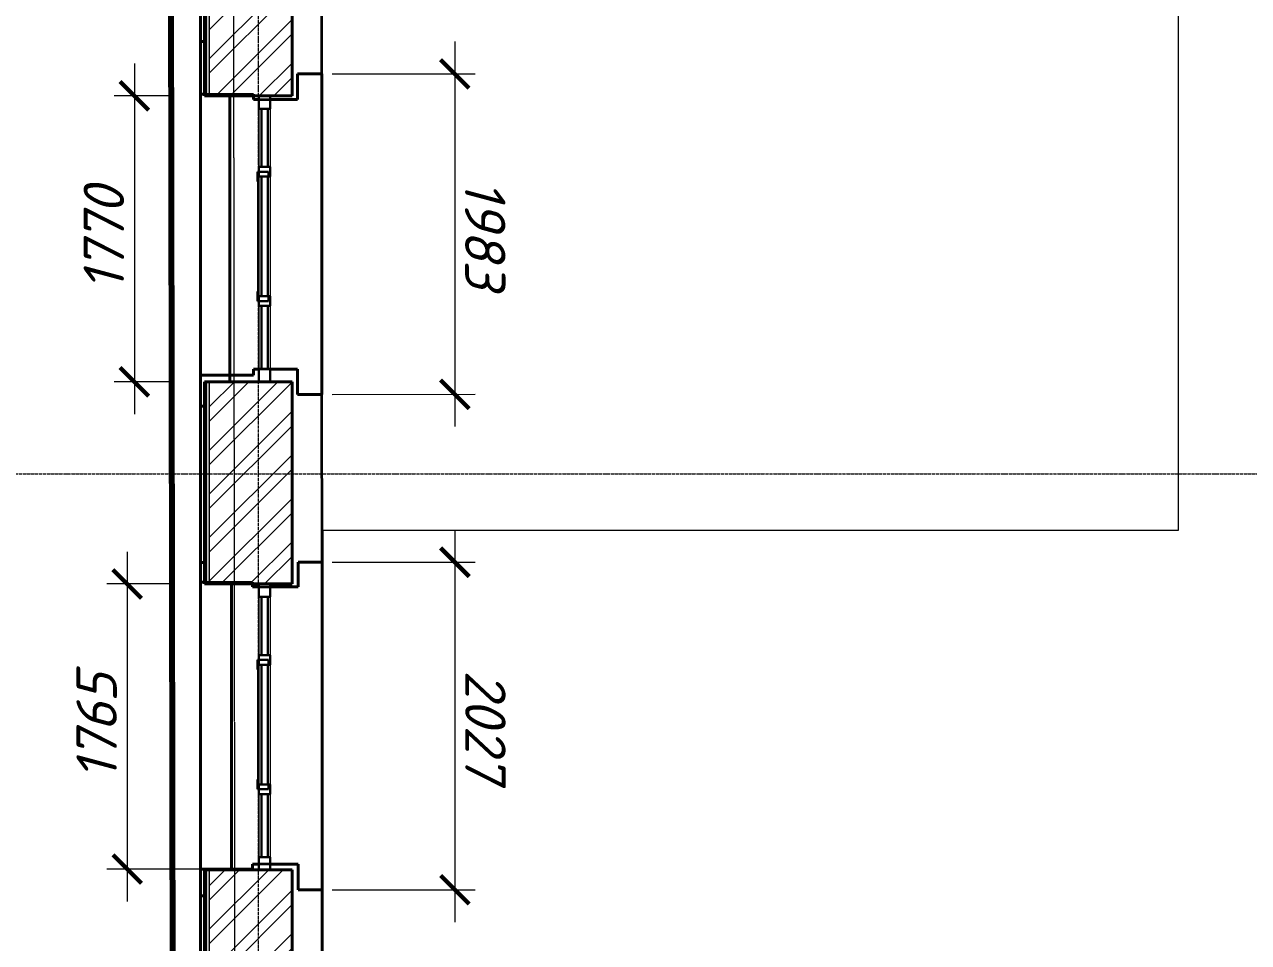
# Model space of a CAD drawing. Header units: millimetres. Extents: x 749182 to 2267578, y 70462 to 311449.
# Drawn here: x 1987882 to 1995453, y 109573 to 115254 of the extents above; entities that cross this region are included whole.
import ezdxf

# ---------------------------------------------------------------- set-up
doc = ezdxf.new("R2010")
doc.units = ezdxf.units.MM
for name, pattern in [('ADSK_Линия сетки', [25, 20, -2.5, 0, -2.5]), ('ADSK_Сверху', [4.5, 3, -1.5]), ('осеваяX2', [4, 2.5, -0.5, 0.5, -0.5])]:
    doc.linetypes.add(name, pattern=pattern)
doc.layers.get('Defpoints').update_dxf_attribs({"color": 255})
for name, color, linetype, lineweight in [('_ Окна', 7, 'Continuous', 30), ('Витраж', 7, 'Continuous', 9), ('Окна', 7, 'Continuous', 18), ('Оси', 165, 'осеваяX2', 13), ('Панели витража', 7, 'Continuous', 9), ('Перекрытие', 7, 'Continuous', 18), ('размеры', 7, 'Continuous', 9), ('Стены', 184, 'Continuous', 40), ('Стены внутренние', 7, 'Continuous', 18), ('Стены наружные', 7, 'Continuous', 18), ('Стены разрез', 7, 'Continuous', 35), ('Стены штриховка', 7, 'Continuous', 18), ('стояки', 7, 'Continuous', 9)]:
    doc.layers.add(name, color=color, linetype=linetype, lineweight=lineweight)
doc.layers.add('планы со стояками отопление_dwg', color=7, linetype='Continuous', lineweight=9, true_color=0x767676)
doc.styles.add('М2', font='isocpeui.ttf')
doc.dimstyles.new('SPDS 1_100', dxfattribs={"dimscale": 100, "dimtxt": 2.5, "dimasz": 1.77, "dimexe": 1.25, "dimexo": 0.625, "dimtad": 1, "dimdec": 0, "dimrnd": 0.001, "dimzin": 9, "dimtxsty": 'М2', "dimblk": 'ARCHTICK', "dimcen": 2.5, "dimdle": 2, "dimclrt": 256, "dimadec": 0, "dimazin": 2, "dimtfac": 0.75, "dimtdec": 0, "dimtmove": 1, "dimatfit": 3, "dimfxl": 0, "dimtolj": 1, "dimlwd": 9, "dimlwe": 9, "dimarcsym": 0})

# ---------------------------------------------------------------- blocks, each defined once
blk = doc.blocks.new('Прямоугольный импост - 70х20_60мм-1441795-01 План 1-го этажа маркировочный')
at = {"layer": 'Витраж', "color": 253, "linetype": 'ADSK_Сверху', "true_color": 0xaaaaaa}
for p, q in [((18660.8, 33151.2), (18590.8, 33151.2)), ((18590.8, 33071.2), (18590.8, 33151.2)), ((18660.8, 33071.2), (18660.8, 33151.2))]:
    blk.add_line(p, q, dxfattribs=at)
blk = doc.blocks.new('Прямоугольный импост - 70х20_60мм-1439130-01 План 1-го этажа маркировочный')
at = {"layer": 'Витраж', "color": 253, "linetype": 'ADSK_Сверху', "true_color": 0xaaaaaa}
for p, q in [((-80, 35), (0, 35)), ((0, 35), (0, -35)), ((0, -35), (-80, -35))]:
    blk.add_line(p, q, dxfattribs=at)
blk = doc.blocks.new('Прямоугольный импост - 70х20_60мм-1439131-01 План 1-го этажа маркировочный')
at = {"layer": 'Витраж', "color": 253, "linetype": 'ADSK_Сверху', "true_color": 0xaaaaaa}
for p, q in [((0, 35), (-80, 35)), ((0, -35), (0, 35)), ((-80, -35), (0, -35))]:
    blk.add_line(p, q, dxfattribs=at)
blk = doc.blocks.new('Витраж-тент со смещением вовне - 60мм 30 сдвиг-1467065-01 План 1-го этажа маркировочный')
at = {"layer": '_ Окна', "color": 253, "linetype": 'ADSK_Сверху', "true_color": 0xaaaaaa}
for p, q in [((-400, 25), (-400, -45)), ((-400, 25), (-370, 25)), ((-400, -45), (-400, 25)), ((400, 25), (370, 25)), ((400, -45), (400, 25)), ((400, -45), (400, 25)), ((-340, -45), (-400, -45)), ((-340, -35), (-340, -45)), ((340, -35), (340, -45)), ((340, -45), (400, -45))]:
    blk.add_line(p, q, dxfattribs=at)
at = {"layer": 'Окна', "color": 253, "linetype": 'ADSK_Сверху', "true_color": 0xaaaaaa}
blk.add_line((-340, -45), (340, -45), dxfattribs=at)
blk = doc.blocks.new('Прямоугольный импост - 70х20_60мм-1240131-01 План 1-го этажа маркировочный')
at = {"layer": 'Витраж', "color": 253, "linetype": 'ADSK_Сверху', "true_color": 0xaaaaaa}
for p, q in [((18590.8, 31381.2), (18590.8, 31461.2)), ((18660.8, 31381.2), (18660.8, 31461.2)), ((18590.8, 31381.2), (18660.8, 31381.2))]:
    blk.add_line(p, q, dxfattribs=at)
blk = doc.blocks.new('Прямоугольный импост - 70х60мм-1426887-01 План 1-го этажа маркировочный')
at = {"layer": 'Витраж', "color": 253, "linetype": 'ADSK_Сверху', "true_color": 0xaaaaaa}
for p, q in [((-6073.8, 27726.3), (-6143.8, 27726.3)), ((-6143.8, 27336.3), (-6143.8, 27726.3)), ((-6073.8, 27336.3), (-6073.8, 27726.3)), ((-6143.8, 27336.3), (-6073.8, 27336.3))]:
    blk.add_line(p, q, dxfattribs=at)
blk = doc.blocks.new('Прямоугольный импост - 70х60мм-1225009-01 План 1-го этажа маркировочный')
at = {"layer": 'Витраж', "color": 253, "linetype": 'ADSK_Сверху', "true_color": 0xaaaaaa}
for p, q in [((-5936, 11391.9), (-6006, 11391.9)), ((-6006, 11031.9), (-6006, 11391.9)), ((-5936, 11031.9), (-5936, 11391.9)), ((-6006, 11031.9), (-5936, 11031.9))]:
    blk.add_line(p, q, dxfattribs=at)
blk = doc.blocks.new('Прямоугольный импост - 70х60мм-1229542-01 План 1-го этажа маркировочный')
at = {"layer": 'Витраж', "color": 253, "linetype": 'ADSK_Сверху', "true_color": 0xaaaaaa}
for p, q in [((3808.5, 35377.6), (3738.5, 35377.6)), ((3738.5, 35377.6), (3738.5, 34637.6)), ((3808.5, 35377.6), (3808.5, 34637.6)), ((3738.5, 34637.6), (3808.5, 34637.6))]:
    blk.add_line(p, q, dxfattribs=at)
blk = doc.blocks.new('Прямоугольный импост - 70х60мм-1439128-01 План 1-го этажа маркировочный')
at = {"layer": 'Витраж', "color": 253, "linetype": 'ADSK_Сверху', "true_color": 0xaaaaaa}
for p, q in [((-30, 35), (30, 35)), ((30, -35), (-30, -35))]:
    blk.add_line(p, q, dxfattribs=at)
blk = doc.blocks.new('Существующие стены 1 эт - Существующие стены 1 эт-653793-01 План 1-го этажа маркировочный')
at = {"layer": 'Стены'}
for p, q in [((30750.3, 39531.6), (30750.4, 40597.6)), ((30750.1, 37274.6), (30750.3, 39531.6)), ((30750.1, 37274.6), (30750.3, 39531.6)), ((30750.3, 39531.6), (30750.1, 37274.6)), ((30750.3, 39531.6), (30775, 39531.6)), ((30775, 39531.6), (30750.3, 39531.6)), ((31501.8, 39331.9), (31351.2, 39331.9)), ((31351.2, 39331.9), (31351.2, 39173.9)), ((31501.8, 39331.9), (31502, 37348.7)), ((30750.3, 39206.6), (30750.1, 37467.6)), ((30775, 39206.6), (30750.3, 39206.6)), ((30932.7, 39196.1), (30932.6, 37426.1)), ((30932.6, 37426.1), (30932.7, 39196.1)), ((31078.7, 39173.9), (31078.7, 39196.1)), ((31112, 39173.9), (31078.7, 39173.9)), ((31351.2, 39173.9), (31182, 39173.9)), ((31078.5, 37467.6), (31078.5, 37504.4)), ((31078.5, 37504.4), (31112, 37504.4)), ((31182, 37504.4), (31351.4, 37504.4)), ((31351.4, 37504.4), (31351.4, 37348.7)), ((30750.1, 37467.6), (30938.5, 37467.6)), ((30938.5, 37467.6), (31078.5, 37467.6)), ((31351.4, 37348.7), (31502, 37348.7)), ((30750, 36307.6), (30750.1, 37274.6)), ((30775, 37274.6), (30750.1, 37274.6)), ((30750.1, 37274.6), (30775, 37274.6)), ((31502.1, 36509.1), (31502.4, 33829.4)), ((30749.8, 34245.6), (30750, 36307.6)), ((30750, 36307.6), (30749.8, 34245.6)), ((30749.8, 34245.6), (30750, 36307.6)), ((30750, 36307.6), (30775, 36307.6)), ((30775, 36307.6), (30750, 36307.6)), ((31502.1, 36309.9), (31354.1, 36309.9)), ((31354.1, 36309.9), (31354.1, 36157.2)), ((31502.1, 36309.9), (31502.3, 34282.7)), ((30750, 36185.6), (30749.8, 34410.6)), ((30775, 36185.6), (30750, 36185.6)), ((30941.8, 36175.1), (30941.6, 34405.1)), ((30941.6, 34405.1), (30941.8, 36175.1)), ((31072.9, 36157.2), (31072.9, 36175.1)), ((31112, 36157.2), (31072.9, 36157.2)), ((31354.1, 36157.2), (31182, 36157.2)), ((30749.8, 34410.6), (30932.8, 34410.6)), ((30932.8, 34410.6), (31072.8, 34410.6)), ((31072.8, 34410.6), (31072.8, 34442.1)), ((31072.8, 34442.1), (31112, 34442.1)), ((31182, 34442.1), (31354.3, 34442.1)), ((31354.3, 34442.1), (31354.3, 34282.7)), ((30749.7, 33271.6), (30749.8, 34245.6)), ((30775, 34245.6), (30749.8, 34245.6)), ((30749.8, 34245.6), (30775, 34245.6)), ((31354.3, 34282.7), (31502.3, 34282.7))]:
    blk.add_line(p, q, dxfattribs=at)
at = {"layer": 'Стены разрез'}
for p, q in [((30750.4, 40485.6), (30750.3, 39206.6)), ((31501.8, 39331.9), (31501.6, 40375.1)), ((31351.2, 39173.9), (31351.2, 39331.9)), ((31351.2, 39331.9), (31501.8, 39331.9)), ((30750.3, 39206.6), (30938.7, 39206.6)), ((30938.7, 39206.6), (31078.7, 39206.6)), ((31078.7, 39206.6), (31078.7, 39173.9)), ((31078.7, 39173.9), (31351.2, 39173.9)), ((31351.4, 37504.4), (31078.5, 37504.4)), ((31078.5, 37504.4), (31078.5, 37467.6)), ((31351.4, 37348.7), (31351.4, 37504.4)), ((30750.1, 37467.6), (30750, 36185.6)), ((30938.5, 37467.6), (30750.1, 37467.6)), ((31078.5, 37467.6), (30938.5, 37467.6)), ((31502, 37348.7), (31351.4, 37348.7)), ((31502.1, 36309.9), (31502, 37348.7)), ((31354.1, 36157.2), (31354.1, 36309.9)), ((31354.1, 36309.9), (31502.1, 36309.9)), ((30750, 36185.6), (30932.9, 36185.6)), ((30932.9, 36185.6), (31072.9, 36185.6)), ((31072.9, 36185.6), (31072.9, 36157.2)), ((31072.9, 36157.2), (31354.1, 36157.2)), ((30749.8, 34410.6), (30749.6, 33112.6)), ((30932.8, 34410.6), (30749.8, 34410.6)), ((31072.8, 34410.6), (30932.8, 34410.6)), ((31354.3, 34442.1), (31072.8, 34442.1)), ((31072.8, 34442.1), (31072.8, 34410.6)), ((31354.3, 34282.7), (31354.3, 34442.1)), ((31502.3, 34282.7), (31354.3, 34282.7)), ((31502.4, 33829.4), (31502.3, 34282.7))]:
    blk.add_line(p, q, dxfattribs=at)
blk = doc.blocks.new('Системная панель - _AR_Стекло_40мм_привязка по центру-V96-01 План 1-го этажа маркировочный')
at = {"layer": 'Панели витража', "lineweight": 30}
for p, q in [((180, 20), (-180, 20)), ((-180, 20), (-180, -20)), ((180, -20), (180, 20)), ((-180, -20), (180, -20))]:
    blk.add_line(p, q, dxfattribs=at)
blk = doc.blocks.new('Прямоугольный импост - 70х20_60мм-V97-01 План 1-го этажа маркировочный')
at = {"layer": 'Витраж', "lineweight": 30}
for p, q in [((-80, 35), (0, 35)), ((-80, -35), (-80, 35)), ((0, 35), (0, -35)), ((0, -35), (-80, -35))]:
    blk.add_line(p, q, dxfattribs=at)
blk = doc.blocks.new('Прямоугольный импост - 70х20_60мм-V98-01 План 1-го этажа маркировочный')
at = {"layer": 'Витраж', "lineweight": 30}
for p, q in [((0, 35), (-80, 35)), ((-80, 35), (-80, -35)), ((0, -35), (0, 35)), ((-80, -35), (0, -35))]:
    blk.add_line(p, q, dxfattribs=at)
blk = doc.blocks.new('Системная панель - _AR_Стекло_40мм_привязка по центру-V99-01 План 1-го этажа маркировочный')
at = {"layer": 'Панели витража', "lineweight": 30}
for p, q in [((195, 20), (-195, 20)), ((-195, 20), (-195, -20)), ((195, -20), (195, 20)), ((-195, -20), (195, -20))]:
    blk.add_line(p, q, dxfattribs=at)
blk = doc.blocks.new('Системная панель - _AR_Стекло_40мм_привязка по центру-V100-01 План 1-го этажа маркировочный')
at = {"layer": 'Панели витража', "lineweight": 30}
for p, q in [((370, 20), (-370, 20)), ((-370, 20), (-370, -20)), ((370, -20), (370, 20)), ((-370, -20), (370, -20))]:
    blk.add_line(p, q, dxfattribs=at)
blk = doc.blocks.new('Прямоугольный импост - 70х60мм-V40-01 План 1-го этажа маркировочный')
at = {"layer": 'Витраж'}
for p, q in [((-6006, 9731.9), (-6006, 10091.9)), ((-5936, 10091.9), (-5936, 9731.9))]:
    blk.add_line(p, q, dxfattribs=at)
blk = doc.blocks.new('Прямоугольный импост - 70х60мм-V53-01 План 1-го этажа маркировочный')
at = {"layer": 'Витраж'}
for p, q in [((-6143.8, 39511.2), (-6143.8, 39901.2)), ((-6073.8, 39901.2), (-6073.8, 39511.2))]:
    blk.add_line(p, q, dxfattribs=at)
blk = doc.blocks.new('Прямоугольный импост - 70х60мм-V101-01 План 1-го этажа маркировочный')
at = {"layer": 'Витраж', "lineweight": 30}
for p, q in [((-30, 35), (30, 35)), ((-30, -35), (-30, 35)), ((30, 35), (30, -35)), ((30, -35), (-30, -35))]:
    blk.add_line(p, q, dxfattribs=at)
blk = doc.blocks.new('Прямоугольный импост - 70х60мм-V87-01 План 1-го этажа маркировочный')
at = {"layer": 'Витраж'}
for p, q in [((18590.8, 34931.2), (18590.8, 35671.2)), ((18660.8, 35671.2), (18660.8, 34931.2))]:
    blk.add_line(p, q, dxfattribs=at)
blk = doc.blocks.new('Системная панель - _AR_Стекло_40мм_привязка по центру-V102-01 План 1-го этажа маркировочный')
at = {"layer": 'Панели витража', "lineweight": 30}
for p, q in [((180, 20), (-180, 20)), ((-180, 20), (-180, -20)), ((180, -20), (180, 20)), ((-180, -20), (180, -20))]:
    blk.add_line(p, q, dxfattribs=at)
blk = doc.blocks.new('Прямоугольный импост - 70х20_60мм-V103-01 План 1-го этажа маркировочный')
at = {"layer": 'Витраж', "lineweight": 30}
for p, q in [((-80, 35), (0, 35)), ((-80, -35), (-80, 35)), ((0, 35), (0, -35)), ((0, -35), (-80, -35))]:
    blk.add_line(p, q, dxfattribs=at)
blk = doc.blocks.new('Прямоугольный импост - 70х20_60мм-V104-01 План 1-го этажа маркировочный')
at = {"layer": 'Витраж', "lineweight": 30}
for p, q in [((0, 35), (-80, 35)), ((-80, 35), (-80, -35)), ((0, -35), (0, 35)), ((-80, -35), (0, -35))]:
    blk.add_line(p, q, dxfattribs=at)
blk = doc.blocks.new('Системная панель - _AR_Стекло_40мм_привязка по центру-V105-01 План 1-го этажа маркировочный')
at = {"layer": 'Панели витража', "lineweight": 30}
for p, q in [((195, 20), (-195, 20)), ((-195, 20), (-195, -20)), ((195, -20), (195, 20)), ((-195, -20), (195, -20))]:
    blk.add_line(p, q, dxfattribs=at)
blk = doc.blocks.new('Системная панель - _AR_Стекло_40мм_привязка по центру-V106-01 План 1-го этажа маркировочный')
at = {"layer": 'Панели витража', "lineweight": 30}
for p, q in [((370, 20), (-370, 20)), ((-370, 20), (-370, -20)), ((370, -20), (370, 20)), ((-370, -20), (370, -20))]:
    blk.add_line(p, q, dxfattribs=at)
blk = doc.blocks.new('Прямоугольный импост - 70х60мм-V62-01 План 1-го этажа маркировочный')
at = {"layer": 'Витраж'}
for p, q in [((3738.5, 35437.6), (3738.5, 35797.6)), ((3808.5, 35797.6), (3808.5, 35437.6))]:
    blk.add_line(p, q, dxfattribs=at)
blk = doc.blocks.new('Прямоугольный импост - 70х60мм-V107-01 План 1-го этажа маркировочный')
at = {"layer": 'Витраж', "lineweight": 30}
for p, q in [((-30, 35), (30, 35)), ((-30, -35), (-30, 35)), ((30, 35), (30, -35)), ((30, -35), (-30, -35))]:
    blk.add_line(p, q, dxfattribs=at)
blk = doc.blocks.new('планы со стояками отопление_dwg-1484427-01 План 1-го этажа маркировочный')
at = {"layer": 'стояки', "lineweight": 80}
blk.add_line((202957, 198942.1), (202995.3, 176908.9), dxfattribs=at)
blk = doc.blocks.new('_ArchTick')
at = {"color": 0, "linetype": 'ByBlock', "const_width": 0.15}
blk.add_lwpolyline([(-0.5, -0.5), (0.5, 0.5)], dxfattribs=at)
blk = doc.blocks.new('*D2843')
at = {"layer": 'Defpoints', "color": 0, "lineweight": 20, "transparency": 16777216}
for p in [(1988867.2, 111791.7), (1988517.3, 110027.2), (1989293, 110027.2)]:
    blk.add_point(p, dxfattribs=at)
at = {"layer": 'размеры', "color": 0, "lineweight": 9, "transparency": 16777216}
for p, q in [((1988517.3, 111991.7), (1988517.3, 109827.2)), ((1988804.7, 111791.7), (1988392.3, 111791.7)), ((1989230.5, 110027.2), (1988392.3, 110027.2))]:
    blk.add_line(p, q, dxfattribs=at)
at = {"layer": 'размеры', "color": 0, "lineweight": 9, "transparency": 16777216, "xscale": 177, "yscale": 177, "zscale": 177}
for p, rotation in [((1988517.3, 111791.7), 90), ((1988517.3, 110027.2), 270)]:
    blk.add_blockref('_ArchTick', p, dxfattribs=dict(at, rotation=rotation))
at = {"layer": 'размеры', "lineweight": 20, "transparency": 16777216, "insert": (1988328.2, 110909.5), "char_height": 250, "width": 560.473, "attachment_point": 5, "rotation": 90, "style": 'М2'}
blk.add_mtext('\\A1;1765', dxfattribs=at)
blk = doc.blocks.new('*D2844')
at = {"layer": 'Defpoints', "color": 0, "lineweight": 20, "transparency": 16777216}
for p in [(1989722.3, 111926.6), (1989722.5, 109899.4), (1990544.4, 109899.4)]:
    blk.add_point(p, dxfattribs=at)
at = {"layer": 'размеры', "color": 0, "lineweight": 9, "transparency": 16777216}
for p, q in [((1990544.2, 112126.6), (1990544.4, 109699.4)), ((1989784.8, 111926.6), (1990669.2, 111926.7)), ((1989785, 109899.4), (1990669.4, 109899.5))]:
    blk.add_line(p, q, dxfattribs=at)
at = {"layer": 'размеры', "color": 0, "lineweight": 9, "transparency": 16777216, "xscale": 177, "yscale": 177, "zscale": 177}
for p, rotation in [((1990544.2, 111926.6), 90.00643181039608), ((1990544.4, 109899.4), 270.0064318103961)]:
    blk.add_blockref('_ArchTick', p, dxfattribs=dict(at, rotation=rotation))
at = {"layer": 'размеры', "lineweight": 20, "transparency": 16777216, "insert": (1990733.4, 110913.1), "char_height": 250, "width": 605.475, "attachment_point": 5, "rotation": 270.00643, "style": 'М2'}
blk.add_mtext('\\A1;2027', dxfattribs=at)
blk = doc.blocks.new('*D2845')
at = {"layer": 'Defpoints', "color": 0, "lineweight": 20, "transparency": 16777216}
for p in [(1988867.2, 114812.7), (1988561.7, 113042.7), (1988867.2, 113042.7)]:
    blk.add_point(p, dxfattribs=at)
at = {"layer": 'размеры', "color": 0, "lineweight": 9, "transparency": 16777216}
for p, q in [((1988561.7, 115012.7), (1988561.7, 112842.7)), ((1988804.7, 114812.7), (1988436.7, 114812.7)), ((1988804.7, 113042.7), (1988436.7, 113042.7))]:
    blk.add_line(p, q, dxfattribs=at)
at = {"layer": 'размеры', "color": 0, "lineweight": 9, "transparency": 16777216, "xscale": 177, "yscale": 177, "zscale": 177}
for p, rotation in [((1988561.7, 114812.7), 90), ((1988561.7, 113042.7), 270)]:
    blk.add_blockref('_ArchTick', p, dxfattribs=dict(at, rotation=rotation))
at = {"layer": 'размеры', "lineweight": 20, "transparency": 16777216, "insert": (1988372.6, 113927.7), "char_height": 250, "width": 560.473, "attachment_point": 5, "rotation": 90, "style": 'М2'}
blk.add_mtext('\\A1;1770', dxfattribs=at)
blk = doc.blocks.new('*D2846')
at = {"layer": 'Defpoints', "color": 0, "lineweight": 20, "transparency": 16777216}
for p in [(1989722, 114948.6), (1989722.2, 112965.4), (1990544.1, 112965.4)]:
    blk.add_point(p, dxfattribs=at)
at = {"layer": 'размеры', "color": 0, "lineweight": 9, "transparency": 16777216}
for p, q in [((1990543.8, 115148.6), (1990544.1, 112765.4)), ((1989784.5, 114948.6), (1990668.8, 114948.7)), ((1989784.7, 112965.4), (1990669.1, 112965.5))]:
    blk.add_line(p, q, dxfattribs=at)
at = {"layer": 'размеры', "color": 0, "lineweight": 9, "transparency": 16777216, "xscale": 177, "yscale": 177, "zscale": 177}
for p, rotation in [((1990543.8, 114948.6), 90.00643181039608), ((1990544.1, 112965.4), 270.0064318103961)]:
    blk.add_blockref('_ArchTick', p, dxfattribs=dict(at, rotation=rotation))
at = {"layer": 'размеры', "lineweight": 20, "transparency": 16777216, "insert": (1990731.5, 113957.1), "char_height": 250, "width": 560.473, "attachment_point": 5, "rotation": 270.00643, "style": 'М2'}
blk.add_mtext('\\A1;1983', dxfattribs=at)

msp = doc.modelspace()

# ---------------------------------------------------------------- hatches: boundary and pattern name
at = {"layer": 'Стены внутренние', "lineweight": 9}
h = msp.add_hatch(dxfattribs=at)
h.set_pattern_fill('FP_2', color=256, style=0, pattern_type=2)
h.set_pattern_definition([(0, (1958220.23, 75616.62), (406.4, 101.6), [33.528, -271.272, 33.528, -271.272, -1625.6]), (0, (1958220.23, 75616.62), (406.4, 101.6), [-609.6, 33.528, -576.072, 33.528, -271.272, -711.2]), (0, (1958220.23, 75616.62), (406.4, 101.6), [-1524, 33.528, -169.672, 33.528, -474.472]), (120, (1958372.63, 75667.42), (-291.18818, 301.15272), [33.528, -271.272, 33.528, -271.272, -1625.6]), (120, (1958372.63, 75667.42), (-291.18818, 301.15272), [-609.6, 33.528, -576.072, 33.528, -271.272, -711.2]), (120, (1958372.63, 75667.42), (-291.18818, 301.15272), [-1524, 33.528, -169.672, 33.528, -474.472]), (240, (1958423.43, 75870.62), (-115.21182, -402.75272), [33.528, -271.272, 33.528, -271.272, -1625.6]), (240, (1958423.43, 75870.62), (-115.21182, -402.75272), [-609.6, 33.528, -576.072, 33.528, -271.272, -711.2]), (240, (1958423.43, 75870.62), (-115.21182, -402.75272), [-1524, 33.528, -169.672, 33.528, -474.472])])
h.paths.add_polyline_path([(1989007.2418, 96290.192), (1989027.2418, 96290.263), (1989027.2418, 97881.5391), (1989007.2418, 97881.5391), (1989007.2418, 96290.2277)])
h.paths.add_polyline_path([(1989007.2418, 99651.5391), (1989027.2418, 99651.5391), (1989027.2418, 100899.5153), (1989007.2418, 100899.5153), (1989007.2418, 99743.7732)])
h.paths.add_polyline_path([(1989007.2418, 102669.5153), (1989027.2418, 102669.5153), (1989027.2418, 103929.4915), (1989007.2418, 103929.4915), (1989007.2418, 102675.4269)])
h.paths.add_polyline_path([(1989007.2418, 105699.4915), (1989027.2418, 105699.4915), (1989027.2418, 106949.4591), (1989007.2418, 106949.4591), (1989007.2418, 105709.1643)])
h.paths.add_polyline_path([(1989027.2418, 108719.4591), (1989027.2418, 110021.7467), (1989007.2418, 110021.7467), (1989007.2418, 108719.4591)])
h.paths.add_polyline_path([(1989027.2418, 111791.7467), (1989027.2418, 113042.7448), (1989007.2418, 113042.7448), (1989007.2418, 111791.7467)])
h.paths.add_polyline_path([(1989007.2418, 114812.7448), (1989027.2418, 114812.7448), (1989027.2418, 116071.7466), (1989007.2418, 116071.7466), (1989007.2418, 114819.5922)])
h.paths.add_polyline_path([(1989007.2418, 117841.7466), (1989027.2418, 117841.7466), (1989027.2418, 118611.7457), (1989007.2418, 118611.7457), (1989007.2418, 117848.2593)])
at = {"layer": 'Стены наружные', "lineweight": 9}
h = msp.add_hatch(dxfattribs=at)
h.set_pattern_fill('FP_3', color=256, angle=45, style=0, pattern_type=2)
h.set_pattern_definition([(45, (1958220.23, 75616.62), (-134.70384, 134.70384), []), (45, (1958310.03, 75616.62), (-134.70384, 134.70384), [])])
h.paths.add_polyline_path([(1989365.0544, 96550.6773), (1989537.2418, 96550.6773), (1989537.2418, 97881.5391), (1989027.2418, 97881.5391), (1989027.2418, 96550.6773), (1989154.8043, 96550.6773)])
h.paths.add_polyline_path([(1989027.2418, 99651.5391), (1989537.2418, 99651.5391), (1989537.2418, 100899.5153), (1989027.2418, 100899.5153), (1989027.2418, 100326.3599)])
h.paths.add_polyline_path([(1989027.2418, 102669.5153), (1989537.2418, 102669.5153), (1989537.2418, 103929.4915), (1989027.2418, 103929.4915), (1989027.2418, 102716.6657)])
h.paths.add_polyline_path([(1989365.0544, 105699.4915), (1989537.2418, 105699.4915), (1989537.2418, 106949.4591), (1989027.2418, 106949.4591), (1989027.2418, 105699.4915)])
h.paths.add_polyline_path([(1989151.53, 108719.4591), (1989537.2418, 108719.4591), (1989537.2418, 110021.7467), (1989027.2418, 110021.7467), (1989027.2418, 108719.4591)])
h.paths.add_polyline_path([(1989027.2418, 111791.7467), (1989537.2418, 111791.7467), (1989537.2418, 113042.7448), (1989027.2418, 113042.7448), (1989027.2418, 112277.8893)])
h.paths.add_polyline_path([(1989537.2418, 114812.7448), (1989537.2418, 116071.7466), (1989027.2418, 116071.7466), (1989027.2418, 114812.7448)])
h.paths.add_polyline_path([(1989027.2418, 117841.7466), (1989537.2418, 117841.7466), (1989537.2418, 119141.7457), (1989027.2418, 119141.7457), (1989027.2418, 117852.2209)])

# ---------------------------------------------------------------- linework, layer by layer
at = {"layer": 'Оси', "linetype": 'ADSK_Линия сетки'}
for p, q in [((1989330.1361, 71313.2448), (1989330.1361, 120151.4054)), ((1947134.001, 112473.407), (2015361.944, 112473.407))]:
    msp.add_line(p, q, dxfattribs=at)
at = {"layer": 'Перекрытие'}
for p, q in [((1989721.5126, 119129.2394), (1989722.2988, 112125.7075)), ((1995020.6766, 112125.7075), (1995020.6766, 119129.2394)), ((1989722.2988, 112125.7075), (1995020.6766, 112125.7075))]:
    msp.add_line(p, q, dxfattribs=at)
at = {"layer": 'Перекрытие', "linetype": 'ADSK_Сверху'}
msp.add_line((1989170.666, 118802.058), (1989200.3258, 93709.4574), dxfattribs=at)
at = {"layer": 'Стены внутренние', "lineweight": 40}
for p, q in [((1988995.2418, 116071.7466), (1988995.2418, 114812.7448)), ((1988995.2418, 114812.7448), (1989027.2418, 114812.7448)), ((1988995.2418, 113042.7448), (1988995.2418, 111791.7467)), ((1989027.2418, 113042.7448), (1988995.2418, 113042.7448)), ((1988995.2418, 111791.7467), (1989027.2418, 111791.7467)), ((1988995.2418, 110021.7467), (1988995.2418, 108719.4591)), ((1989027.2418, 110021.7467), (1988995.2418, 110021.7467))]:
    msp.add_line(p, q, dxfattribs=at)
at = {"layer": 'Стены наружные', "lineweight": 40}
for p, q in [((1989537.2418, 114812.7448), (1989537.2418, 116071.7466)), ((1989027.2418, 114812.7448), (1989537.2418, 114812.7448)), ((1989537.2418, 113042.7448), (1989027.2418, 113042.7448)), ((1989537.2418, 111791.7467), (1989537.2418, 113042.7448)), ((1989027.2418, 111791.7467), (1989537.2418, 111791.7467)), ((1989537.2418, 110021.7467), (1989027.2418, 110021.7467)), ((1989537.2418, 108719.4591), (1989537.2418, 110021.7467))]:
    msp.add_line(p, q, dxfattribs=at)
at = {"layer": 'Стены штриховка'}
for p, q in [((1988997.2418, 114812.7448), (1988997.2418, 116071.7466)), ((1989007.2418, 114812.7448), (1989007.2418, 116071.7466)), ((1989027.2418, 114812.7448), (1989027.2418, 116071.7466)), ((1988997.2418, 111791.7467), (1988997.2418, 113042.7448)), ((1989007.2418, 111791.7467), (1989007.2418, 113042.7448)), ((1989027.2418, 111791.7467), (1989027.2418, 113042.7448)), ((1988997.2418, 108719.4591), (1988997.2418, 110021.7467)), ((1989007.2418, 108719.4591), (1989007.2418, 110021.7467)), ((1989027.2418, 108719.4591), (1989027.2418, 110021.7467))]:
    msp.add_line(p, q, dxfattribs=at)

# ---------------------------------------------------------------- block references
at = {"layer": '_ Окна', "color": 253, "linetype": 'ADSK_Сверху', "true_color": 0xaaaaaa, "rotation": 270.0000000000002}
for p in [(1989367.2418, 113942.7448), (1989367.2418, 110921.7467)]:
    msp.add_blockref('Витраж-тент со смещением вовне - 60мм 30 сдвиг-1467065-01 План 1-го этажа маркировочный', p, dxfattribs=at)
at = {"layer": 'Витраж', "color": 253, "linetype": 'ADSK_Сверху', "true_color": 0xaaaaaa}
for name, p, rotation in [('Прямоугольный импост - 70х20_60мм-1439131-01 План 1-го этажа маркировочный', (1989367.2418, 114812.7448), 90.00000000000026), ('Прямоугольный импост - 70х20_60мм-1240131-01 План 1-го этажа маркировочный', (2007993.0772, 146193.9314), 180), ('Прямоугольный импост - 70х60мм-1225009-01 План 1-го этажа маркировочный', (1983396.1997, 125764.67), 180), ('Прямоугольный импост - 70х60мм-1426887-01 План 1-го этажа маркировочный', (1983258.4906, 140849.092), 180), ('Прямоугольный импост - 70х20_60мм-1441795-01 План 1-го этажа маркировочный', (2007993.0772, 146193.9314), 180), ('Прямоугольный импост - 70х20_60мм-1439131-01 План 1-го этажа маркировочный', (1989367.2418, 111791.7467), 90.00000000000026), ('Прямоугольный импост - 70х20_60мм-1240131-01 План 1-го этажа маркировочный', (2007993.0772, 143172.9332), 180), ('Прямоугольный импост - 70х60мм-1225009-01 План 1-го этажа маркировочный', (1983396.1997, 122743.6719), 180), ('Прямоугольный импост - 70х60мм-1426887-01 План 1-го этажа маркировочный', (1983258.4906, 137828.0939), 180), ('Прямоугольный импост - 70х20_60мм-1441795-01 План 1-го этажа маркировочный', (2007993.0772, 143172.9332), 180)]:
    msp.add_blockref(name, p, dxfattribs=dict(at, rotation=rotation))
at = {"layer": 'Витраж'}
for name, p, rotation in [('Прямоугольный импост - 70х20_60мм-V98-01 План 1-го этажа маркировочный', (1989367.2418, 114812.7448), 90.00000000000026), ('Прямоугольный импост - 70х60мм-V40-01 План 1-го этажа маркировочный', (1983396.1997, 124464.67), 180), ('Прямоугольный импост - 70х60мм-V87-01 План 1-го этажа маркировочный', (2007993.0772, 149243.9001), 180), ('Прямоугольный импост - 70х60мм-V53-01 План 1-го этажа маркировочный', (1983258.4906, 153023.918), 180), ('Прямоугольный импост - 70х20_60мм-V104-01 План 1-го этажа маркировочный', (1989367.2418, 111791.7467), 90.00000000000026), ('Прямоугольный импост - 70х60мм-V87-01 План 1-го этажа маркировочный', (2007993.0772, 146222.902), 180), ('Прямоугольный импост - 70х60мм-V53-01 План 1-го этажа маркировочный', (1983258.4906, 150002.9198), 180)]:
    msp.add_blockref(name, p, dxfattribs=dict(at, rotation=rotation))
at = {"layer": 'Витраж', "color": 253, "linetype": 'ADSK_Сверху', "true_color": 0xaaaaaa, "extrusion": (0, 0, -1), "rotation": 269.9999999999997}
for name, p in [('Прямоугольный импост - 70х60мм-1439128-01 План 1-го этажа маркировочный', (-1989367.2418, 114342.7448)), ('Прямоугольный импост - 70х60мм-1439128-01 План 1-го этажа маркировочный', (-1989367.2418, 113542.7448)), ('Прямоугольный импост - 70х20_60мм-1439130-01 План 1-го этажа маркировочный', (-1989367.2418, 113042.7448)), ('Прямоугольный импост - 70х60мм-1439128-01 План 1-го этажа маркировочный', (-1989367.2418, 111321.7467)), ('Прямоугольный импост - 70х60мм-1439128-01 План 1-го этажа маркировочный', (-1989367.2418, 110521.7467)), ('Прямоугольный импост - 70х20_60мм-1439130-01 План 1-го этажа маркировочный', (-1989367.2418, 110021.7467))]:
    msp.add_blockref(name, p, dxfattribs=at)
at = {"layer": 'Витраж', "extrusion": (0, 0, -1), "rotation": 269.9999999999997}
for name, p in [('Прямоугольный импост - 70х60мм-V101-01 План 1-го этажа маркировочный', (-1989367.2418, 114342.7448)), ('Прямоугольный импост - 70х60мм-V101-01 План 1-го этажа маркировочный', (-1989367.2418, 113542.7448)), ('Прямоугольный импост - 70х20_60мм-V97-01 План 1-го этажа маркировочный', (-1989367.2418, 113042.7448)), ('Прямоугольный импост - 70х60мм-V107-01 План 1-го этажа маркировочный', (-1989367.2418, 111321.7467)), ('Прямоугольный импост - 70х60мм-V107-01 План 1-го этажа маркировочный', (-1989367.2418, 110521.7467)), ('Прямоугольный импост - 70х20_60мм-V103-01 План 1-го этажа маркировочный', (-1989367.2418, 110021.7467))]:
    msp.add_blockref(name, p, dxfattribs=at)
at = {"layer": 'Витраж', "color": 253, "linetype": 'ADSK_Сверху', "true_color": 0xaaaaaa}
for p in [(1985593.7428, 78935.1023), (1985593.7428, 75914.1042)]:
    msp.add_blockref('Прямоугольный импост - 70х60мм-1229542-01 План 1-го этажа маркировочный', p, dxfattribs=at)
at = {"layer": 'Витраж'}
msp.add_blockref('Прямоугольный импост - 70х60мм-V62-01 План 1-го этажа маркировочный', (1985593.7428, 75914.1042), dxfattribs=at)
at = {"layer": 'Панели витража', "rotation": 270.0000000000002}
for name, p in [('Системная панель - _AR_Стекло_40мм_привязка по центру-V96-01 План 1-го этажа маркировочный', (1989367.2418, 114552.7448)), ('Системная панель - _AR_Стекло_40мм_привязка по центру-V100-01 План 1-го этажа маркировочный', (1989367.2418, 113942.7448)), ('Системная панель - _AR_Стекло_40мм_привязка по центру-V99-01 План 1-го этажа маркировочный', (1989367.2418, 113317.7448)), ('Системная панель - _AR_Стекло_40мм_привязка по центру-V102-01 План 1-го этажа маркировочный', (1989367.2418, 111531.7467)), ('Системная панель - _AR_Стекло_40мм_привязка по центру-V106-01 План 1-го этажа маркировочный', (1989367.2418, 110921.7467)), ('Системная панель - _AR_Стекло_40мм_привязка по центру-V105-01 План 1-го этажа маркировочный', (1989367.2418, 110296.7467))]:
    msp.add_blockref(name, p, dxfattribs=at)
at = {"layer": 'планы со стояками отопление_dwg', "color": 6, "true_color": 0xff00ff}
msp.add_blockref('планы со стояками отопление_dwg-1484427-01 План 1-го этажа маркировочный', (1785824.7266, -80460.4271), dxfattribs=at)
at = {"layer": 'Стены', "color": 243, "true_color": 0xbb5389}
msp.add_blockref('Существующие стены 1 эт - Существующие стены 1 эт-653793-01 План 1-го этажа маркировочный', (1958220.2258, 75616.6187), dxfattribs=at)

# ---------------------------------------------------------------- dimensions: what is measured, and where the dimension line sits
at = {"layer": 'размеры', "lineweight": 20}
for base, p1, p2, angle, picture, middle in [((1990544.067, 112965.4471), (1989721.9819, 114948.5576), (1989722.2045, 112965.3548), 270.00643181, '*D2846', (1990731.4557, 113957.0695)), ((1988561.683, 113042.7448), (1988867.2418, 114812.7448), (1988867.2418, 113042.7448), 90, '*D2845', (1988372.5732, 113927.7448)), ((1990544.4112, 109899.447), (1989722.3211, 111926.5528), (1989722.5487, 109899.3547), 270.00643181, '*D2844', (1990733.4073, 110913.0673)), ((1988517.3154, 110027.2184), (1988867.2418, 111791.7467), (1989292.9906, 110027.2184), 90, '*D2843', (1988328.2056, 110909.4826))]:
    dim = msp.add_linear_dim(base=base, p1=p1, p2=p2, angle=angle, dimstyle='SPDS 1_100', dxfattribs=at)
    dim.commit()
    dim.dimension.update_dxf_attribs({"geometry": picture, "text_midpoint": middle})

doc.saveas('drawing.dxf')
